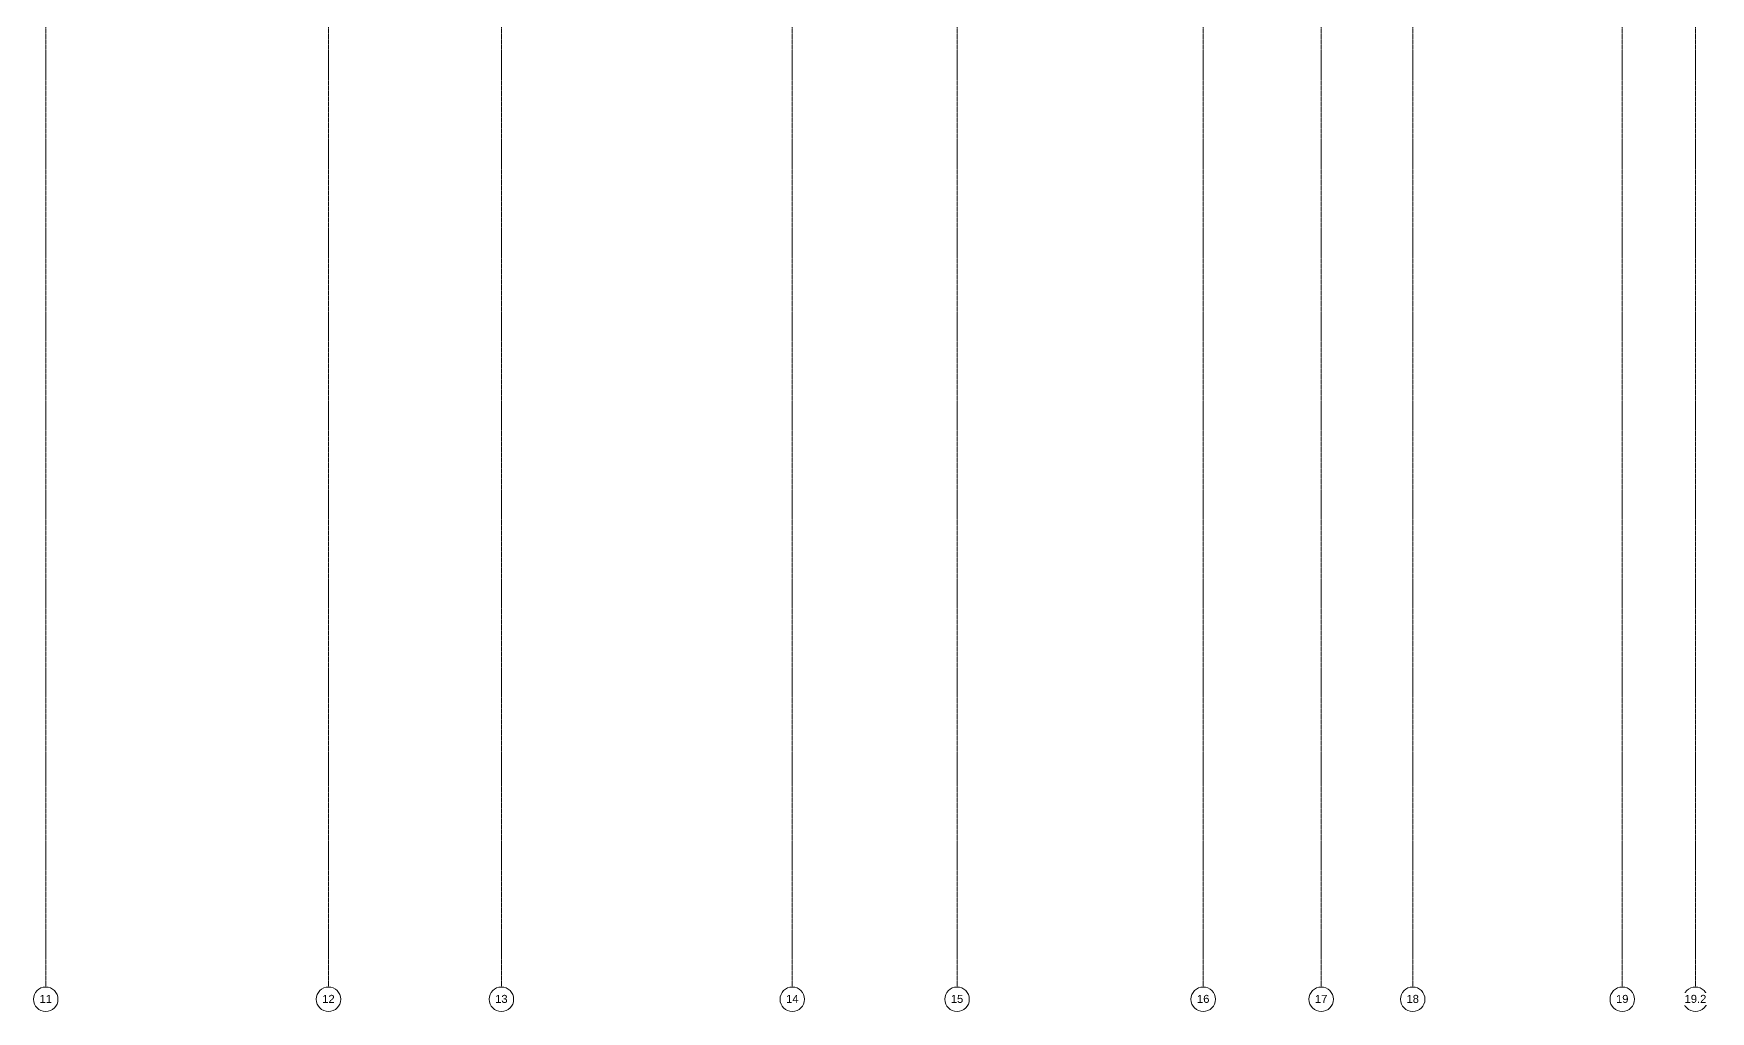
# Model space of a CAD drawing. Header units: inches. Extents: x -3679 to 241, y -496 to 1784.
# Drawn here: x -2586 to -1762, y -496 to -16 of the extents above; entities that cross this region are included whole.
import ezdxf

# ---------------------------------------------------------------- set-up
doc = ezdxf.new("R2010")
doc.units = ezdxf.units.IN
doc.header["$MEASUREMENT"] = 0
doc.linetypes.add('Grid Line', pattern=[0.875, 0.5, -0.125, 0.125, -0.125])
doc.layers.add('S-GRID', color=8, linetype='Continuous', lineweight=9)
doc.layers.add('S-GRID-IDEN', color=8, linetype='Continuous', lineweight=13)
doc.styles.add('Arial', font='arial.ttf', dxfattribs={"height": 3.934132})

# ---------------------------------------------------------------- blocks, each defined once
blk = doc.blocks.new('Grid - 3_16_-139788-LOWER PARKING')
at = {"layer": 'S-GRID-IDEN'}
blk.add_circle((0, 0), 0.188, dxfattribs=at)

msp = doc.modelspace()

# ---------------------------------------------------------------- block references
at = {"layer": 'S-GRID-IDEN', "xscale": 31.99999999999999, "yscale": 31.99999999999999, "zscale": 31.99999999999999, "rotation": 180}
for p in [(-2580, -490.26), (-2441, -490.26), (-2356, -490.26), (-2213, -490.26), (-2132, -490.26), (-2011, -490.26), (-1953, -490.26), (-1908, -490.26), (-1805, -490.26), (-1769, -490.26)]:
    msp.add_blockref('Grid - 3_16_-139788-LOWER PARKING', p, dxfattribs=at)

# ---------------------------------------------------------------- next in the draw order: texts
at = {"layer": 'S-GRID-IDEN', "lineweight": 9, "char_height": 3.934, "attachment_point": 2, "line_spacing_factor": 0.938532, "style": 'Arial', "bg_fill": 3, "box_fill_scale": 1.25, "bg_fill_color": 0, "bg_fill_transparency": 0}
for s, insert, width in [('11', (-2580, -488.11), 7.296), ('12', (-2441, -488.11), 7.296), ('13', (-2356, -488.11), 7.296), ('14', (-2213, -488.11), 7.296), ('15', (-2132, -488.11), 7.296), ('16', (-2011, -488.11), 7.296), ('17', (-1953, -488.11), 7.296), ('18', (-1908, -488.11), 7.296), ('19', (-1805, -488.11), 7.296), ('19.2', (-1769, -488.11), 12.768)]:
    msp.add_mtext(s, dxfattribs=dict(at, insert=insert, width=width))

# ---------------------------------------------------------------- next in the draw order: linework, layer by layer
at = {"layer": 'S-GRID', "linetype": 'Grid Line'}
for p, q in [((-2580, 1771.74), (-2580, -484.26)), ((-2441, 1771.74), (-2441, -484.26)), ((-2356, 1771.74), (-2356, -484.26)), ((-2213, 1771.74), (-2213, -484.26)), ((-2132, 1771.74), (-2132, -484.26)), ((-2011, 1771.74), (-2011, -484.26)), ((-1953, 1771.74), (-1953, -484.26)), ((-1908, 1771.74), (-1908, -484.26)), ((-1805, 1771.74), (-1805, -484.26)), ((-1769, 1771.74), (-1769, -484.26))]:
    msp.add_line(p, q, dxfattribs=at)

doc.saveas('drawing.dxf')
